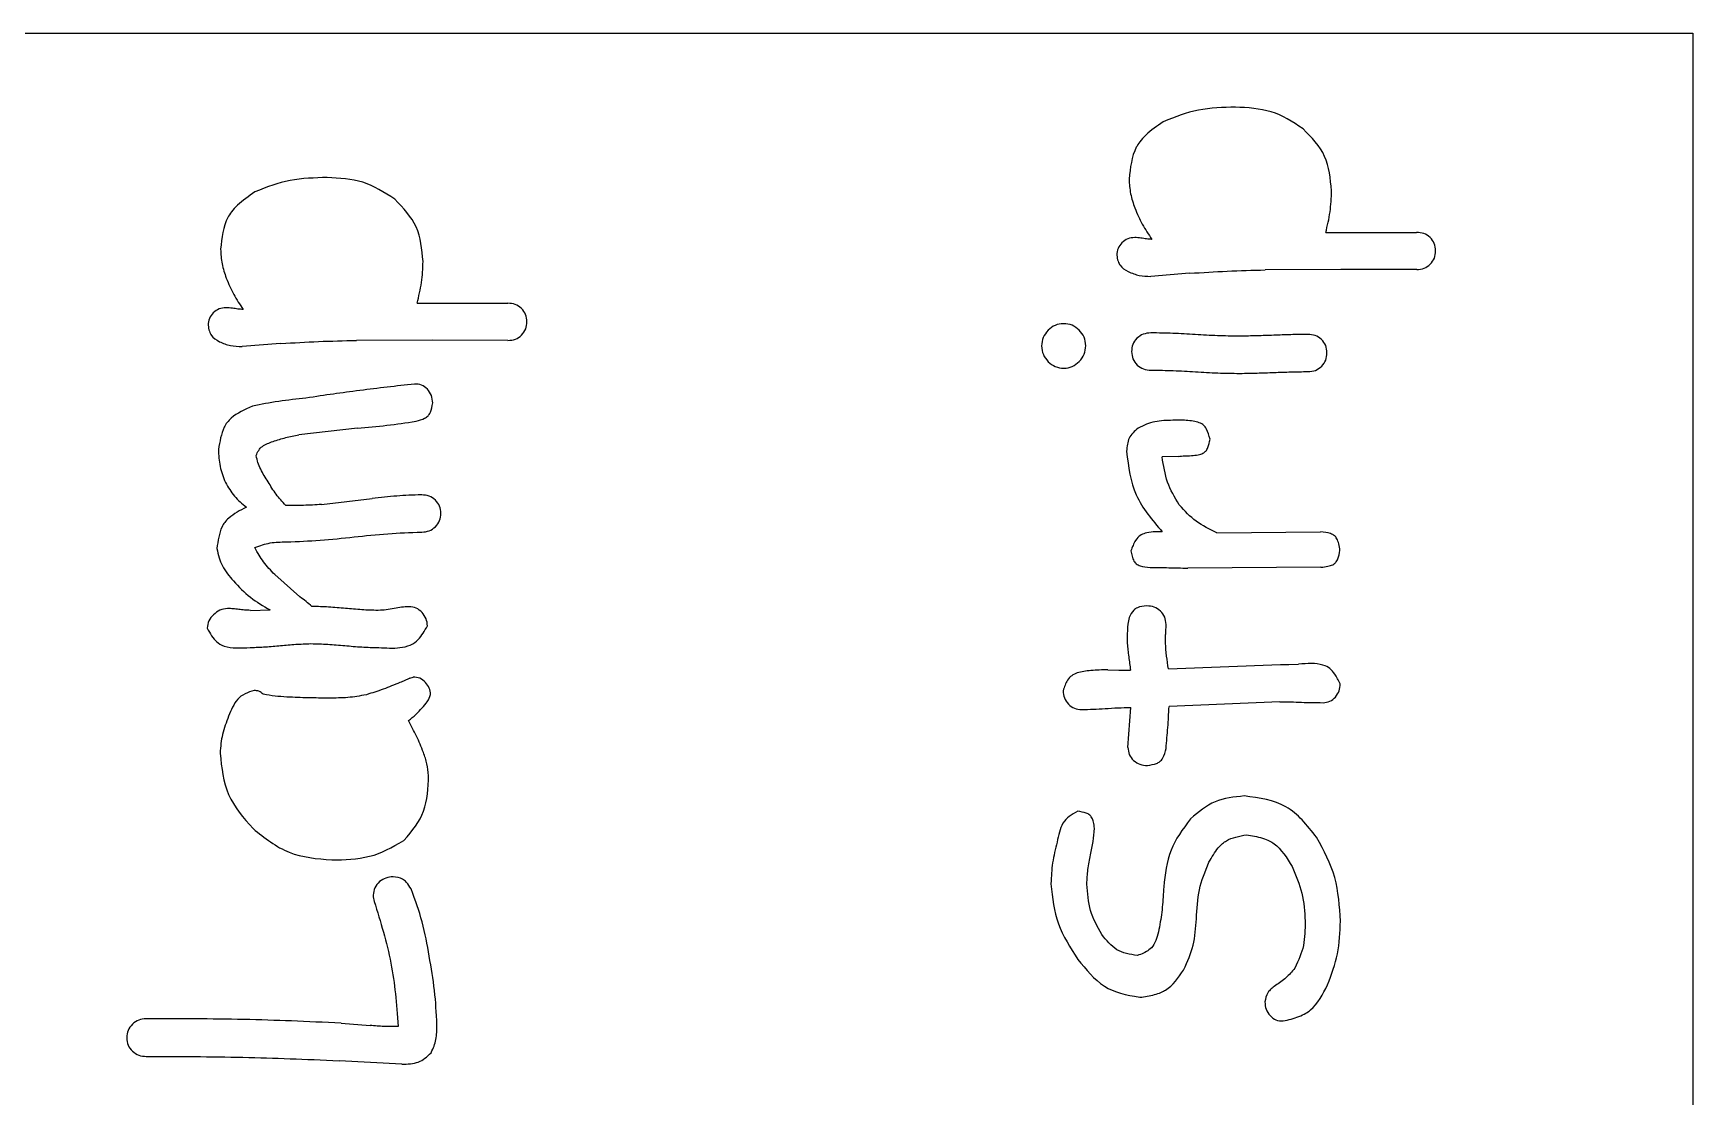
# Model space of a CAD drawing. Header units: millimetres. Extents: x -101.5 to -6.8, y -32 to 36.7.
# Drawn here: x -30.49 to -6.83, y 21.52 to 36.69 of the extents above; entities that cross this region are included whole.
import ezdxf

# ---------------------------------------------------------------- set-up
doc = ezdxf.new("R2010")
doc.units = ezdxf.units.MM
doc.layers.get('0').update_dxf_attribs({"linetype": 'CONTINUOUS'})

msp = doc.modelspace()

# ---------------------------------------------------------------- linework, layer by layer
for p, q in [((-12.06, 33.846), (-10.766, 33.849)), ((-14.005, 33.265), (-14.554, 33.221)), ((-11.846, 33.32), (-12.925, 33.313)), ((-10.763, 33.319), (-11.846, 33.32)), ((-25.018, 32.839), (-23.725, 32.838)), ((-26.965, 32.263), (-27.514, 32.221)), ((-24.805, 32.312), (-25.885, 32.308)), ((-23.723, 32.308), (-24.805, 32.312)), ((-25.87, 31.055), (-26.708, 30.96)), ((-14.167, 30.655), (-14.394, 30.646)), ((-26.383, 29.968), (-25.66, 30.052)), ((-13.616, 29.566), (-12.133, 29.58)), ((-27.05, 28.97), (-26.692, 28.651)), ((-12.129, 29.074), (-14.029, 29.062)), ((-27.397, 28.459), (-27.113, 28.466)), ((-25.123, 27.491), (-25.077, 27.507)), ((-15.17, 27.61), (-15.013, 27.605)), ((-15.013, 27.605), (-14.845, 27.604)), ((-14.304, 27.623), (-12.705, 27.685)), ((-12.705, 27.685), (-12.586, 27.688)), ((-12.586, 27.688), (-12.448, 27.692)), ((-14.881, 26.505), (-14.839, 27.073)), ((-12.715, 27.154), (-14.295, 27.09)), ((-26.101, 22.572), (-25.689, 22.539)), ((-25.235, 21.986), (-26.131, 22.036))]:
    msp.add_line(p, q)
for points in [[(-6.826, 36.689), (-6.826, -32), (-87, -32, -0.414214), (-101.5, -17.5), (-101.5, 22.189, -0.414214), (-87, 36.689)], [(-6.826, -32), (-86.5, -32, -0.414214), (-101.5, -17), (-101.5, 21.689, -0.414214), (-86.5, 36.689), (-6.826, 36.689)]]:
    msp.add_lwpolyline(points, format="xyb", close=True)
for points, knots in [([(-13.349, 35.635), (-13.527, 35.63), (-13.705, 35.624), (-14.052, 35.557), (-14.194, 35.5), (-14.379, 35.425)], [-0.1185463, -0.1185463, -0.1185463, -0.1185463, -0.0597407, -0.0597407, 0, 0, 0, 0]), ([(-12.384, 35.327), (-12.541, 35.429), (-12.676, 35.517), (-12.999, 35.617), (-13.174, 35.626), (-13.349, 35.635)], [-0.1052463, -0.1052463, -0.1052463, -0.1052463, -0.0525171, -0.0525171, 0, 0, 0, 0]), ([(-14.379, 35.425), (-14.466, 35.365), (-14.553, 35.305), (-14.699, 35.168), (-14.737, 35.111), (-14.83, 34.931), (-14.848, 34.771), (-14.866, 34.61)], [-0.08493533, -0.08493533, -0.08493533, -0.08493533, -0.06660112, -0.06660112, -0.04838608, -0.04838608, 0, 0, 0, 0]), ([(-11.977, 34.442), (-11.994, 34.614), (-12.01, 34.785), (-12.144, 35.081), (-12.26, 35.2), (-12.384, 35.327)], [-0.1065685, -0.1065685, -0.1065685, -0.1065685, -0.0533014, -0.0533014, 0, 0, 0, 0]), ([(-26.303, 34.631), (-26.481, 34.626), (-26.659, 34.622), (-27.005, 34.556), (-27.148, 34.499), (-27.333, 34.425)], [-0.1185463, -0.1185463, -0.1185463, -0.1185463, -0.0597407, -0.0597407, 0, 0, 0, 0]), ([(-25.338, 34.321), (-25.495, 34.424), (-25.63, 34.512), (-25.953, 34.613), (-26.128, 34.622), (-26.303, 34.631)], [-0.1052463, -0.1052463, -0.1052463, -0.1052463, -0.0525171, -0.0525171, 0, 0, 0, 0]), ([(-14.866, 34.61), (-14.861, 34.535), (-14.857, 34.469), (-14.829, 34.331), (-14.806, 34.264), (-14.784, 34.197)], [-0.04261441, -0.04261441, -0.04261441, -0.04261441, -0.02127619, -0.02127619, 0, 0, 0, 0]), ([(-27.333, 34.425), (-27.42, 34.365), (-27.507, 34.305), (-27.653, 34.168), (-27.692, 34.111), (-27.785, 33.931), (-27.804, 33.771), (-27.822, 33.611)], [-0.08493511, -0.08493511, -0.08493511, -0.08493511, -0.06660105, -0.06660105, -0.04838608, -0.04838608, 0, 0, 0, 0]), ([(-24.934, 33.435), (-24.95, 33.606), (-24.966, 33.778), (-25.099, 34.074), (-25.214, 34.193), (-25.338, 34.321)], [-0.1065685, -0.1065685, -0.1065685, -0.1065685, -0.0533014, -0.0533014, 0, 0, 0, 0]), ([(-12.06, 33.846), (-12.037, 33.944), (-12.013, 34.042), (-11.985, 34.241), (-11.982, 34.333), (-11.977, 34.442)], [-0.06530673, -0.06530673, -0.06530673, -0.06530673, -0.03274104, -0.03274104, 0, 0, 0, 0]), ([(-14.784, 34.197), (-14.748, 34.112), (-14.717, 34.04), (-14.636, 33.891), (-14.588, 33.82), (-14.541, 33.749)], [-0.05125696, -0.05125696, -0.05125696, -0.05125696, -0.02556867, -0.02556867, 0, 0, 0, 0]), ([(-10.571, 33.776), (-10.601, 33.799), (-10.628, 33.82), (-10.694, 33.844), (-10.73, 33.847), (-10.766, 33.849)], [-0.02185312, -0.02185312, -0.02185312, -0.02185312, -0.01091607, -0.01091607, 0, 0, 0, 0]), ([(-27.822, 33.611), (-27.818, 33.535), (-27.814, 33.469), (-27.786, 33.331), (-27.764, 33.264), (-27.741, 33.197)], [-0.04261441, -0.04261441, -0.04261441, -0.04261441, -0.02127619, -0.02127619, 0, 0, 0, 0]), ([(-14.967, 33.702), (-14.989, 33.676), (-15.01, 33.65), (-15.035, 33.591), (-15.038, 33.557), (-15.04, 33.524)], [-0.02018334, -0.02018334, -0.02018334, -0.02018334, -0.01009132, -0.01009132, 0, 0, 0, 0]), ([(-14.785, 33.775), (-14.819, 33.772), (-14.853, 33.769), (-14.914, 33.744), (-14.94, 33.724), (-14.967, 33.702)], [-0.020989, -0.020989, -0.020989, -0.020989, -0.01049621, -0.01049621, 0, 0, 0, 0]), ([(-14.696, 33.767), (-14.71, 33.769), (-14.725, 33.771), (-14.756, 33.773), (-14.77, 33.774), (-14.785, 33.775)], [-0.008648695, -0.008648695, -0.008648695, -0.008648695, -0.004483151, -0.004483151, 0, 0, 0, 0]), ([(-14.541, 33.749), (-14.569, 33.751), (-14.593, 33.753), (-14.644, 33.759), (-14.67, 33.763), (-14.696, 33.767)], [-0.01558045, -0.01558045, -0.01558045, -0.01558045, -0.00777493, -0.00777493, 0, 0, 0, 0]), ([(-10.494, 33.586), (-10.497, 33.622), (-10.5, 33.657), (-10.525, 33.721), (-10.547, 33.747), (-10.571, 33.776)], [-0.02246016, -0.02246016, -0.02246016, -0.02246016, -0.01123713, -0.01123713, 0, 0, 0, 0]), ([(-25.018, 32.839), (-24.995, 32.937), (-24.971, 33.035), (-24.942, 33.234), (-24.939, 33.326), (-24.934, 33.435)], [-0.06530626, -0.06530626, -0.06530626, -0.06530626, -0.03274078, -0.03274078, 0, 0, 0, 0]), ([(-15.04, 33.524), (-15.036, 33.495), (-15.031, 33.466), (-15.014, 33.411), (-15.004, 33.393), (-14.966, 33.342), (-14.923, 33.316), (-14.879, 33.29)], [-0.02602524, -0.02602524, -0.02602524, -0.02602524, -0.02076345, -0.02076345, -0.01524393, -0.01524393, 0, 0, 0, 0]), ([(-10.763, 33.319), (-10.727, 33.322), (-10.69, 33.324), (-10.625, 33.349), (-10.599, 33.371), (-10.569, 33.394)], [-0.02295962, -0.02295962, -0.02295962, -0.02295962, -0.01149083, -0.01149083, 0, 0, 0, 0]), ([(-10.569, 33.394), (-10.545, 33.424), (-10.524, 33.45), (-10.499, 33.514), (-10.497, 33.55), (-10.494, 33.586)], [-0.021548, -0.021548, -0.021548, -0.021548, -0.01076723, -0.01076723, 0, 0, 0, 0]), ([(-27.741, 33.197), (-27.705, 33.112), (-27.675, 33.04), (-27.594, 32.891), (-27.547, 32.82), (-27.5, 32.749)], [-0.05125695, -0.05125695, -0.05125695, -0.05125695, -0.02556867, -0.02556867, 0, 0, 0, 0]), ([(-14.879, 33.29), (-14.822, 33.266), (-14.776, 33.247), (-14.667, 33.224), (-14.61, 33.223), (-14.554, 33.221)], [-0.03393672, -0.03393672, -0.03393672, -0.03393672, -0.01690666, -0.01690666, 0, 0, 0, 0]), ([(-14.005, 33.265), (-13.811, 33.278), (-13.646, 33.288), (-13.286, 33.304), (-13.105, 33.309), (-12.925, 33.313)], [-0.1083122, -0.1083122, -0.1083122, -0.1083122, -0.0540408, -0.0540408, 0, 0, 0, 0]), ([(-27.926, 32.702), (-27.948, 32.676), (-27.969, 32.651), (-27.994, 32.592), (-27.997, 32.558), (-28, 32.525)], [-0.02018334, -0.02018334, -0.02018334, -0.02018334, -0.01009132, -0.01009132, 0, 0, 0, 0]), ([(-27.744, 32.775), (-27.778, 32.772), (-27.812, 32.769), (-27.873, 32.745), (-27.899, 32.724), (-27.926, 32.702)], [-0.020989, -0.020989, -0.020989, -0.020989, -0.01049621, -0.01049621, 0, 0, 0, 0]), ([(-27.654, 32.767), (-27.669, 32.769), (-27.684, 32.771), (-27.715, 32.774), (-27.726, 32.774), (-27.744, 32.775)], [-0.01039873, -0.01039873, -0.01039873, -0.01039873, -0.0053825, -0.0053825, 0, 0, 0, 0]), ([(-27.5, 32.749), (-27.528, 32.751), (-27.551, 32.753), (-27.603, 32.759), (-27.629, 32.763), (-27.654, 32.767)], [-0.01558045, -0.01558045, -0.01558045, -0.01558045, -0.00777493, -0.00777493, 0, 0, 0, 0]), ([(-23.53, 32.765), (-23.56, 32.788), (-23.587, 32.809), (-23.652, 32.834), (-23.688, 32.836), (-23.725, 32.838)], [-0.02185308, -0.02185308, -0.02185308, -0.02185308, -0.01091605, -0.01091605, 0, 0, 0, 0]), ([(-23.453, 32.574), (-23.456, 32.61), (-23.459, 32.646), (-23.484, 32.709), (-23.506, 32.736), (-23.53, 32.765)], [-0.02246017, -0.02246017, -0.02246017, -0.02246017, -0.01123713, -0.01123713, 0, 0, 0, 0]), ([(-28, 32.525), (-27.995, 32.496), (-27.99, 32.467), (-27.973, 32.411), (-27.963, 32.394), (-27.926, 32.343), (-27.882, 32.317), (-27.839, 32.29)], [-0.02602524, -0.02602524, -0.02602524, -0.02602524, -0.02076345, -0.02076345, -0.01524393, -0.01524393, 0, 0, 0, 0]), ([(-23.528, 32.383), (-23.505, 32.412), (-23.483, 32.439), (-23.458, 32.503), (-23.456, 32.538), (-23.453, 32.574)], [-0.02154808, -0.02154808, -0.02154808, -0.02154808, -0.01076727, -0.01076727, 0, 0, 0, 0]), ([(-16.021, 32.453), (-16.048, 32.42), (-16.074, 32.387), (-16.105, 32.313), (-16.108, 32.271), (-16.112, 32.229)], [-0.02538984, -0.02538984, -0.02538984, -0.02538984, -0.012695, -0.012695, 0, 0, 0, 0]), ([(-15.8, 32.547), (-15.842, 32.543), (-15.884, 32.539), (-15.957, 32.507), (-15.989, 32.48), (-16.021, 32.453)], [-0.0252364, -0.0252364, -0.0252364, -0.0252364, -0.01261812, -0.01261812, 0, 0, 0, 0]), ([(-15.578, 32.455), (-15.61, 32.482), (-15.642, 32.509), (-15.716, 32.54), (-15.758, 32.544), (-15.8, 32.547)], [-0.02536001, -0.02536001, -0.02536001, -0.02536001, -0.01268009, -0.01268009, 0, 0, 0, 0]), ([(-15.484, 32.233), (-15.488, 32.275), (-15.492, 32.317), (-15.524, 32.391), (-15.551, 32.423), (-15.578, 32.455)], [-0.02526681, -0.02526681, -0.02526681, -0.02526681, -0.01263332, -0.01263332, 0, 0, 0, 0]), ([(-27.839, 32.29), (-27.782, 32.266), (-27.736, 32.247), (-27.627, 32.224), (-27.57, 32.223), (-27.514, 32.221)], [-0.03393672, -0.03393672, -0.03393672, -0.03393672, -0.01690666, -0.01690666, 0, 0, 0, 0]), ([(-26.965, 32.263), (-26.771, 32.275), (-26.606, 32.286), (-26.245, 32.3), (-26.065, 32.304), (-25.885, 32.308)], [-0.1083122, -0.1083122, -0.1083122, -0.1083122, -0.0540408, -0.0540408, 0, 0, 0, 0]), ([(-23.723, 32.308), (-23.687, 32.311), (-23.65, 32.314), (-23.585, 32.338), (-23.558, 32.359), (-23.528, 32.383)], [-0.02295964, -0.02295964, -0.02295964, -0.02295964, -0.01149085, -0.01149085, 0, 0, 0, 0]), ([(-16.112, 32.229), (-16.108, 32.186), (-16.104, 32.145), (-16.072, 32.07), (-16.045, 32.037), (-16.018, 32.005)], [-0.02537724, -0.02537724, -0.02537724, -0.02537724, -0.01268835, -0.01268835, 0, 0, 0, 0]), ([(-15.575, 32.008), (-15.548, 32.041), (-15.522, 32.074), (-15.491, 32.149), (-15.488, 32.19), (-15.484, 32.233)], [-0.02559761, -0.02559761, -0.02559761, -0.02559761, -0.01279908, -0.01279908, 0, 0, 0, 0]), ([(-14.754, 32.339), (-14.778, 32.31), (-14.799, 32.283), (-14.824, 32.219), (-14.826, 32.184), (-14.829, 32.148)], [-0.02154831, -0.02154831, -0.02154831, -0.02154831, -0.01076738, -0.01076738, 0, 0, 0, 0]), ([(-14.557, 32.415), (-14.594, 32.412), (-14.63, 32.409), (-14.696, 32.384), (-14.723, 32.363), (-14.754, 32.339)], [-0.02341409, -0.02341409, -0.02341409, -0.02341409, -0.01172293, -0.01172293, 0, 0, 0, 0]), ([(-13.922, 32.392), (-14.028, 32.398), (-14.134, 32.405), (-14.347, 32.413), (-14.438, 32.414), (-14.557, 32.415)], [-0.07070429, -0.07070429, -0.07070429, -0.07070429, -0.03564349, -0.03564349, 0, 0, 0, 0]), ([(-13.287, 32.369), (-13.406, 32.37), (-13.497, 32.371), (-13.711, 32.379), (-13.816, 32.385), (-13.922, 32.392)], [-0.06407243, -0.06407243, -0.06407243, -0.06407243, -0.03177219, -0.03177219, 0, 0, 0, 0]), ([(-12.802, 32.381), (-12.883, 32.379), (-12.963, 32.376), (-13.129, 32.371), (-13.195, 32.37), (-13.287, 32.369)], [-0.05450629, -0.05450629, -0.05450629, -0.05450629, -0.02780471, -0.02780471, 0, 0, 0, 0]), ([(-12.316, 32.394), (-12.409, 32.393), (-12.475, 32.392), (-12.64, 32.387), (-12.721, 32.384), (-12.802, 32.381)], [-0.04959483, -0.04959483, -0.04959483, -0.04959483, -0.02429555, -0.02429555, 0, 0, 0, 0]), ([(-12.121, 32.322), (-12.151, 32.345), (-12.178, 32.366), (-12.244, 32.389), (-12.28, 32.392), (-12.316, 32.394)], [-0.02178196, -0.02178196, -0.02178196, -0.02178196, -0.01087895, -0.01087895, 0, 0, 0, 0]), ([(-12.044, 32.131), (-12.046, 32.167), (-12.049, 32.203), (-12.074, 32.267), (-12.096, 32.293), (-12.121, 32.322)], [-0.02288942, -0.02288942, -0.02288942, -0.02288942, -0.01145761, -0.01145761, 0, 0, 0, 0]), ([(-16.018, 32.005), (-15.986, 31.977), (-15.954, 31.95), (-15.88, 31.919), (-15.838, 31.915), (-15.796, 31.911)], [-0.02553772, -0.02553772, -0.02553772, -0.02553772, -0.01276913, -0.01276913, 0, 0, 0, 0]), ([(-15.796, 31.911), (-15.754, 31.916), (-15.712, 31.92), (-15.638, 31.952), (-15.606, 31.98), (-15.575, 32.008)], [-0.02531695, -0.02531695, -0.02531695, -0.02531695, -0.01265821, -0.01265821, 0, 0, 0, 0]), ([(-14.829, 32.148), (-14.826, 32.112), (-14.823, 32.076), (-14.797, 32.013), (-14.775, 31.986), (-14.752, 31.957)], [-0.02245957, -0.02245957, -0.02245957, -0.02245957, -0.01123683, -0.01123683, 0, 0, 0, 0]), ([(-14.752, 31.957), (-14.721, 31.934), (-14.693, 31.913), (-14.627, 31.889), (-14.59, 31.887), (-14.554, 31.884)], [-0.02212854, -0.02212854, -0.02212854, -0.02212854, -0.01104926, -0.01104926, 0, 0, 0, 0]), ([(-12.118, 31.939), (-12.095, 31.968), (-12.073, 31.995), (-12.049, 32.059), (-12.046, 32.095), (-12.044, 32.131)], [-0.02154824, -0.02154824, -0.02154824, -0.02154824, -0.01076736, -0.01076736, 0, 0, 0, 0]), ([(-14.554, 31.884), (-14.435, 31.883), (-14.343, 31.882), (-14.13, 31.874), (-14.024, 31.868), (-13.919, 31.861)], [-0.06407242, -0.06407242, -0.06407242, -0.06407242, -0.03177219, -0.03177219, 0, 0, 0, 0]), ([(-13.919, 31.861), (-13.813, 31.855), (-13.707, 31.848), (-13.494, 31.84), (-13.403, 31.839), (-13.284, 31.838)], [-0.07070429, -0.07070429, -0.07070429, -0.07070429, -0.03564349, -0.03564349, 0, 0, 0, 0]), ([(-13.284, 31.838), (-13.191, 31.84), (-13.125, 31.841), (-12.96, 31.845), (-12.879, 31.848), (-12.798, 31.851)], [-0.04959485, -0.04959485, -0.04959485, -0.04959485, -0.02429556, -0.02429556, 0, 0, 0, 0]), ([(-12.798, 31.851), (-12.717, 31.854), (-12.636, 31.857), (-12.471, 31.861), (-12.405, 31.862), (-12.312, 31.864)], [-0.05450625, -0.05450625, -0.05450625, -0.05450625, -0.0278047, -0.0278047, 0, 0, 0, 0]), ([(-12.312, 31.864), (-12.276, 31.866), (-12.24, 31.869), (-12.175, 31.894), (-12.148, 31.915), (-12.118, 31.939)], [-0.02295979, -0.02295979, -0.02295979, -0.02295979, -0.01149092, -0.01149092, 0, 0, 0, 0]), ([(-26.607, 31.485), (-26.735, 31.471), (-26.862, 31.457), (-27.136, 31.417), (-27.232, 31.398), (-27.368, 31.372)], [-0.07701451, -0.07701451, -0.07701451, -0.07701451, -0.0412962, -0.0412962, 0, 0, 0, 0]), ([(-25.057, 31.686), (-25.316, 31.657), (-25.575, 31.627), (-26.107, 31.56), (-26.312, 31.529), (-26.607, 31.485)], [-0.174164, -0.174164, -0.174164, -0.174164, -0.0894692, -0.0894692, 0, 0, 0, 0]), ([(-24.873, 31.614), (-24.9, 31.637), (-24.926, 31.66), (-24.987, 31.684), (-25.022, 31.685), (-25.057, 31.686)], [-0.02130745, -0.02130745, -0.02130745, -0.02130745, -0.01065419, -0.01065419, 0, 0, 0, 0]), ([(-24.797, 31.416), (-24.8, 31.453), (-24.803, 31.49), (-24.828, 31.555), (-24.85, 31.584), (-24.873, 31.614)], [-0.0225898, -0.0225898, -0.0225898, -0.0225898, -0.01129676, -0.01129676, 0, 0, 0, 0]), ([(-27.368, 31.372), (-27.478, 31.322), (-27.588, 31.272), (-27.716, 31.16), (-27.746, 31.118), (-27.815, 30.977), (-27.834, 30.865), (-27.852, 30.753)], [-0.08444819, -0.08444819, -0.08444819, -0.08444819, -0.05228455, -0.05228455, -0.03413749, -0.03413749, 0, 0, 0, 0]), ([(-25.031, 31.156), (-24.989, 31.168), (-24.947, 31.18), (-24.894, 31.207), (-24.877, 31.218), (-24.852, 31.243), (-24.839, 31.259), (-24.811, 31.324), (-24.804, 31.37), (-24.797, 31.416)], [-0.06048819, -0.06048819, -0.06048819, -0.06048819, -0.03608077, -0.03608077, -0.02384889, -0.02384889, -0.01402018, -0.01402018, 0, 0, 0, 0]), ([(-25.87, 31.055), (-25.73, 31.068), (-25.589, 31.082), (-25.305, 31.115), (-25.19, 31.132), (-25.031, 31.156)], [-0.09485877, -0.09485877, -0.09485877, -0.09485877, -0.04817348, -0.04817348, 0, 0, 0, 0]), ([(-14.738, 31.058), (-14.762, 31.036), (-14.787, 31.014), (-14.836, 30.962), (-14.852, 30.938), (-14.89, 30.861), (-14.895, 30.795), (-14.901, 30.729)], [-0.03461736, -0.03461736, -0.03461736, -0.03461736, -0.02795011, -0.02795011, -0.01980538, -0.01980538, 0, 0, 0, 0]), ([(-14.24, 31.169), (-14.327, 31.167), (-14.414, 31.165), (-14.583, 31.13), (-14.648, 31.1), (-14.738, 31.058)], [-0.05834012, -0.05834012, -0.05834012, -0.05834012, -0.02958625, -0.02958625, 0, 0, 0, 0]), ([(-14.051, 31.168), (-14.087, 31.169), (-14.112, 31.169), (-14.177, 31.17), (-14.209, 31.169), (-14.24, 31.169)], [-0.01970087, -0.01970087, -0.01970087, -0.01970087, -0.00947478, -0.00947478, 0, 0, 0, 0]), ([(-13.711, 30.899), (-13.725, 30.951), (-13.739, 31.002), (-13.775, 31.068), (-13.788, 31.084), (-13.818, 31.112), (-13.84, 31.124), (-13.918, 31.155), (-13.984, 31.161), (-14.051, 31.168)], [-0.04388327, -0.04388327, -0.04388327, -0.04388327, -0.0343727, -0.0343727, -0.02885399, -0.02885399, -0.02003996, -0.02003996, 0, 0, 0, 0]), ([(-27.316, 30.665), (-27.304, 30.691), (-27.293, 30.717), (-27.264, 30.762), (-27.248, 30.78), (-27.183, 30.829), (-27.128, 30.848), (-27.073, 30.867)], [-0.03648479, -0.03648479, -0.03648479, -0.03648479, -0.02684447, -0.02684447, -0.01735264, -0.01735264, 0, 0, 0, 0]), ([(-27.073, 30.867), (-27.014, 30.887), (-26.954, 30.907), (-26.832, 30.938), (-26.771, 30.949), (-26.708, 30.96)], [-0.03792516, -0.03792516, -0.03792516, -0.03792516, -0.01896264, -0.01896264, 0, 0, 0, 0]), ([(-13.977, 30.665), (-13.944, 30.668), (-13.91, 30.671), (-13.855, 30.683), (-13.832, 30.689), (-13.792, 30.709), (-13.78, 30.72), (-13.759, 30.743), (-13.749, 30.761), (-13.727, 30.816), (-13.719, 30.858), (-13.711, 30.899)], [-0.03424784, -0.03424784, -0.03424784, -0.03424784, -0.02866631, -0.02866631, -0.0242026, -0.0242026, -0.01994433, -0.01994433, -0.01270343, -0.01270343, 0, 0, 0, 0]), ([(-27.852, 30.753), (-27.849, 30.671), (-27.845, 30.59), (-27.812, 30.433), (-27.784, 30.363), (-27.752, 30.282)], [-0.05185042, -0.05185042, -0.05185042, -0.05185042, -0.02596171, -0.02596171, 0, 0, 0, 0]), ([(-27.144, 30.293), (-27.182, 30.351), (-27.22, 30.409), (-27.283, 30.538), (-27.297, 30.59), (-27.316, 30.665)], [-0.04460993, -0.04460993, -0.04460993, -0.04460993, -0.02334305, -0.02334305, 0, 0, 0, 0]), ([(-14.901, 30.729), (-14.873, 30.499), (-14.849, 30.296), (-14.676, 29.913), (-14.534, 29.746), (-14.393, 29.579)], [-0.1315723, -0.1315723, -0.1315723, -0.1315723, -0.065705, -0.065705, 0, 0, 0, 0]), ([(-14.149, 29.963), (-14.219, 30.079), (-14.275, 30.172), (-14.355, 30.402), (-14.375, 30.524), (-14.394, 30.646)], [-0.07439591, -0.07439591, -0.07439591, -0.07439591, -0.03700347, -0.03700347, 0, 0, 0, 0]), ([(-14.167, 30.655), (-14.135, 30.657), (-14.104, 30.66), (-14.038, 30.663), (-14.013, 30.664), (-13.977, 30.665)], [-0.02089324, -0.02089324, -0.02089324, -0.02089324, -0.01080941, -0.01080941, 0, 0, 0, 0]), ([(-27.752, 30.282), (-27.712, 30.212), (-27.674, 30.146), (-27.575, 30.029), (-27.514, 29.979), (-27.454, 29.929)], [-0.04699936, -0.04699936, -0.04699936, -0.04699936, -0.02348968, -0.02348968, 0, 0, 0, 0]), ([(-26.891, 29.953), (-26.947, 30.012), (-26.985, 30.053), (-27.071, 30.171), (-27.108, 30.232), (-27.144, 30.293)], [-0.0439869, -0.0439869, -0.0439869, -0.0439869, -0.0213196, -0.0213196, 0, 0, 0, 0]), ([(-24.954, 30.106), (-25.087, 30.102), (-25.188, 30.099), (-25.426, 30.08), (-25.543, 30.066), (-25.66, 30.052)], [-0.07156664, -0.07156664, -0.07156664, -0.07156664, -0.035447, -0.035447, 0, 0, 0, 0]), ([(-24.758, 30.032), (-24.788, 30.056), (-24.815, 30.077), (-24.881, 30.101), (-24.918, 30.103), (-24.954, 30.106)], [-0.02195768, -0.02195768, -0.02195768, -0.02195768, -0.0109699, -0.0109699, 0, 0, 0, 0]), ([(-27.454, 29.929), (-27.545, 29.882), (-27.635, 29.836), (-27.751, 29.733), (-27.78, 29.692), (-27.844, 29.56), (-27.859, 29.451), (-27.874, 29.343)], [-0.07273956, -0.07273956, -0.07273956, -0.07273956, -0.04896441, -0.04896441, -0.03286055, -0.03286055, 0, 0, 0, 0]), ([(-26.383, 29.968), (-26.467, 29.963), (-26.552, 29.958), (-26.722, 29.953), (-26.806, 29.953), (-26.891, 29.953)], [-0.05096761, -0.05096761, -0.05096761, -0.05096761, -0.02548381, -0.02548381, 0, 0, 0, 0]), ([(-24.68, 29.842), (-24.683, 29.878), (-24.686, 29.913), (-24.711, 29.977), (-24.734, 30.003), (-24.758, 30.032)], [-0.0224614, -0.0224614, -0.0224614, -0.0224614, -0.01123648, -0.01123648, 0, 0, 0, 0]), ([(-24.756, 29.651), (-24.732, 29.679), (-24.71, 29.706), (-24.685, 29.77), (-24.683, 29.806), (-24.68, 29.842)], [-0.021622, -0.021622, -0.021622, -0.021622, -0.01080543, -0.01080543, 0, 0, 0, 0]), ([(-13.616, 29.566), (-13.717, 29.615), (-13.819, 29.664), (-13.998, 29.796), (-14.066, 29.871), (-14.149, 29.963)], [-0.07401326, -0.07401326, -0.07401326, -0.07401326, -0.03716187, -0.03716187, 0, 0, 0, 0]), ([(-24.952, 29.575), (-24.916, 29.578), (-24.879, 29.581), (-24.814, 29.606), (-24.786, 29.627), (-24.756, 29.651)], [-0.02299721, -0.02299721, -0.02299721, -0.02299721, -0.01150797, -0.01150797, 0, 0, 0, 0]), ([(-27.333, 29.353), (-27.252, 29.383), (-27.191, 29.406), (-27.04, 29.433), (-26.964, 29.434), (-26.887, 29.436)], [-0.04664203, -0.04664203, -0.04664203, -0.04664203, -0.02305208, -0.02305208, 0, 0, 0, 0]), ([(-27.05, 28.97), (-27.106, 29.027), (-27.161, 29.085), (-27.256, 29.213), (-27.291, 29.275), (-27.333, 29.353)], [-0.05261284, -0.05261284, -0.05261284, -0.05261284, -0.02642253, -0.02642253, 0, 0, 0, 0]), ([(-26.887, 29.436), (-26.702, 29.442), (-26.57, 29.447), (-26.241, 29.471), (-26.08, 29.488), (-25.919, 29.506)], [-0.09899191, -0.09899191, -0.09899191, -0.09899191, -0.04852338, -0.04852338, 0, 0, 0, 0]), ([(-25.919, 29.506), (-25.759, 29.523), (-25.598, 29.54), (-25.269, 29.564), (-25.137, 29.569), (-24.952, 29.575)], [-0.1088792, -0.1088792, -0.1088792, -0.1088792, -0.0555094, -0.0555094, 0, 0, 0, 0]), ([(-14.393, 29.579), (-14.479, 29.579), (-14.566, 29.579), (-14.664, 29.55), (-14.689, 29.539), (-14.731, 29.509), (-14.751, 29.49), (-14.8, 29.413), (-14.82, 29.361), (-14.84, 29.309)], [-0.08627712, -0.08627712, -0.08627712, -0.08627712, -0.04511265, -0.04511265, -0.03003321, -0.03003321, -0.01680879, -0.01680879, 0, 0, 0, 0]), ([(-11.858, 29.314), (-11.863, 29.346), (-11.868, 29.378), (-11.881, 29.434), (-11.89, 29.459), (-11.913, 29.501), (-11.925, 29.514), (-11.951, 29.536), (-11.971, 29.546), (-12.034, 29.568), (-12.083, 29.574), (-12.133, 29.58)], [-0.03837528, -0.03837528, -0.03837528, -0.03837528, -0.03265797, -0.03265797, -0.02760078, -0.02760078, -0.02274653, -0.02274653, -0.01489063, -0.01489063, 0, 0, 0, 0]), ([(-27.874, 29.343), (-27.853, 29.243), (-27.839, 29.171), (-27.755, 29.015), (-27.697, 28.946), (-27.638, 28.878)], [-0.05506171, -0.05506171, -0.05506171, -0.05506171, -0.02697373, -0.02697373, 0, 0, 0, 0]), ([(-14.84, 29.309), (-14.835, 29.283), (-14.829, 29.256), (-14.816, 29.207), (-14.807, 29.183), (-14.784, 29.143), (-14.772, 29.131), (-14.746, 29.11), (-14.727, 29.101), (-14.665, 29.081), (-14.615, 29.077), (-14.565, 29.072)], [-0.03572543, -0.03572543, -0.03572543, -0.03572543, -0.03123992, -0.03123992, -0.02658642, -0.02658642, -0.02222118, -0.02222118, -0.01509128, -0.01509128, 0, 0, 0, 0]), ([(-12.129, 29.074), (-12.095, 29.078), (-12.061, 29.081), (-12.005, 29.093), (-11.981, 29.1), (-11.941, 29.12), (-11.928, 29.131), (-11.907, 29.155), (-11.896, 29.173), (-11.874, 29.229), (-11.866, 29.272), (-11.858, 29.314)], [-0.03502075, -0.03502075, -0.03502075, -0.03502075, -0.02931522, -0.02931522, -0.0247492, -0.0247492, -0.02039201, -0.02039201, -0.01299428, -0.01299428, 0, 0, 0, 0]), ([(-27.638, 28.878), (-27.561, 28.796), (-27.484, 28.714), (-27.31, 28.576), (-27.216, 28.524), (-27.113, 28.466)], [-0.07085614, -0.07085614, -0.07085614, -0.07085614, -0.03545565, -0.03545565, 0, 0, 0, 0]), ([(-14.565, 29.072), (-14.514, 29.072), (-14.478, 29.072), (-14.386, 29.07), (-14.342, 29.069), (-14.297, 29.067)], [-0.02736355, -0.02736355, -0.02736355, -0.02736355, -0.01340198, -0.01340198, 0, 0, 0, 0]), ([(-14.297, 29.067), (-14.253, 29.066), (-14.208, 29.064), (-14.117, 29.063), (-14.08, 29.062), (-14.029, 29.062)], [-0.03006314, -0.03006314, -0.03006314, -0.03006314, -0.01533897, -0.01533897, 0, 0, 0, 0]), ([(-26.521, 28.514), (-26.548, 28.538), (-26.575, 28.563), (-26.633, 28.609), (-26.658, 28.627), (-26.692, 28.651)], [-0.02465954, -0.02465954, -0.02465954, -0.02465954, -0.0125287, -0.0125287, 0, 0, 0, 0]), ([(-27.722, 28.485), (-27.763, 28.48), (-27.797, 28.476), (-27.864, 28.446), (-27.893, 28.421), (-27.922, 28.397)], [-0.02290128, -0.02290128, -0.02290128, -0.02290128, -0.01142934, -0.01142934, 0, 0, 0, 0]), ([(-27.562, 28.472), (-27.589, 28.476), (-27.616, 28.479), (-27.67, 28.483), (-27.692, 28.484), (-27.722, 28.485)], [-0.01794947, -0.01794947, -0.01794947, -0.01794947, -0.00918381, -0.00918381, 0, 0, 0, 0]), ([(-27.397, 28.459), (-27.429, 28.46), (-27.451, 28.461), (-27.508, 28.466), (-27.535, 28.469), (-27.562, 28.472)], [-0.01689528, -0.01689528, -0.01689528, -0.01689528, -0.00829054, -0.00829054, 0, 0, 0, 0]), ([(-26.041, 28.486), (-26.121, 28.493), (-26.201, 28.5), (-26.364, 28.51), (-26.429, 28.512), (-26.521, 28.514)], [-0.053883, -0.053883, -0.053883, -0.053883, -0.02746652, -0.02746652, 0, 0, 0, 0]), ([(-25.573, 28.458), (-25.663, 28.46), (-25.726, 28.462), (-25.886, 28.472), (-25.964, 28.479), (-26.041, 28.486)], [-0.04803254, -0.04803254, -0.04803254, -0.04803254, -0.02347039, -0.02347039, 0, 0, 0, 0]), ([(-25.346, 28.485), (-25.384, 28.478), (-25.421, 28.471), (-25.498, 28.462), (-25.53, 28.46), (-25.573, 28.458)], [-0.02573258, -0.02573258, -0.02573258, -0.02573258, -0.01307793, -0.01307793, 0, 0, 0, 0]), ([(-25.135, 28.511), (-25.175, 28.509), (-25.204, 28.507), (-25.276, 28.497), (-25.311, 28.491), (-25.346, 28.485)], [-0.02189571, -0.02189571, -0.02189571, -0.02189571, -0.01065251, -0.01065251, 0, 0, 0, 0]), ([(-24.948, 28.429), (-24.975, 28.453), (-25.001, 28.477), (-25.064, 28.504), (-25.099, 28.508), (-25.135, 28.511)], [-0.02161326, -0.02161326, -0.02161326, -0.02161326, -0.01080672, -0.01080672, 0, 0, 0, 0]), ([(-24.871, 28.236), (-24.875, 28.272), (-24.878, 28.308), (-24.904, 28.372), (-24.926, 28.401), (-24.948, 28.429)], [-0.021651, -0.021651, -0.021651, -0.021651, -0.01082542, -0.01082542, 0, 0, 0, 0]), ([(-14.613, 28.523), (-14.66, 28.518), (-14.708, 28.513), (-14.768, 28.487), (-14.784, 28.476), (-14.826, 28.433), (-14.846, 28.394), (-14.866, 28.356)], [-0.03319714, -0.03319714, -0.03319714, -0.03319714, -0.02008388, -0.02008388, -0.01302376, -0.01302376, 0, 0, 0, 0]), ([(-14.416, 28.449), (-14.447, 28.473), (-14.474, 28.494), (-14.54, 28.518), (-14.577, 28.52), (-14.613, 28.523)], [-0.02195767, -0.02195767, -0.02195767, -0.02195767, -0.0109699, -0.0109699, 0, 0, 0, 0]), ([(-14.338, 28.259), (-14.341, 28.295), (-14.344, 28.331), (-14.37, 28.394), (-14.392, 28.421), (-14.416, 28.449)], [-0.02246142, -0.02246142, -0.02246142, -0.02246142, -0.01123649, -0.01123649, 0, 0, 0, 0]), ([(-27.922, 28.397), (-27.947, 28.369), (-27.973, 28.341), (-28.004, 28.277), (-28.008, 28.243), (-28.013, 28.203)], [-0.0242122, -0.0242122, -0.0242122, -0.0242122, -0.01213652, -0.01213652, 0, 0, 0, 0]), ([(-28.013, 28.203), (-27.972, 28.131), (-27.93, 28.058), (-27.853, 27.99), (-27.821, 27.967), (-27.663, 27.913), (-27.531, 27.921), (-27.398, 27.929)], [-0.1082518, -0.1082518, -0.1082518, -0.1082518, -0.0590521, -0.0590521, -0.0398846, -0.0398846, 0, 0, 0, 0]), ([(-25.566, 27.928), (-25.462, 27.922), (-25.358, 27.916), (-25.214, 27.933), (-25.163, 27.944), (-25.067, 27.985), (-25.033, 28.013), (-24.953, 28.096), (-24.912, 28.166), (-24.871, 28.236)], [-0.07603762, -0.07603762, -0.07603762, -0.07603762, -0.05139732, -0.05139732, -0.03812719, -0.03812719, -0.02430718, -0.02430718, 0, 0, 0, 0]), ([(-14.866, 28.356), (-14.878, 28.287), (-14.886, 28.239), (-14.893, 28.111), (-14.892, 28.049), (-14.891, 27.988)], [-0.03872326, -0.03872326, -0.03872326, -0.03872326, -0.01853859, -0.01853859, 0, 0, 0, 0]), ([(-14.343, 28.125), (-14.341, 28.147), (-14.34, 28.17), (-14.338, 28.215), (-14.338, 28.234), (-14.338, 28.259)], [-0.01474308, -0.01474308, -0.01474308, -0.01474308, -0.00740873, -0.00740873, 0, 0, 0, 0]), ([(-27.398, 27.929), (-27.315, 27.932), (-27.256, 27.933), (-27.109, 27.943), (-27.037, 27.95), (-26.965, 27.956)], [-0.04427603, -0.04427603, -0.04427603, -0.04427603, -0.02170031, -0.02170031, 0, 0, 0, 0]), ([(-26.965, 27.956), (-26.894, 27.963), (-26.822, 27.97), (-26.676, 27.979), (-26.617, 27.981), (-26.535, 27.984)], [-0.04836489, -0.04836489, -0.04836489, -0.04836489, -0.02468166, -0.02468166, 0, 0, 0, 0]), ([(-26.535, 27.984), (-26.442, 27.981), (-26.376, 27.98), (-26.212, 27.97), (-26.131, 27.963), (-26.05, 27.956)], [-0.04956656, -0.04956656, -0.04956656, -0.04956656, -0.02428098, -0.02428098, 0, 0, 0, 0]), ([(-26.05, 27.956), (-25.97, 27.949), (-25.889, 27.941), (-25.724, 27.932), (-25.658, 27.93), (-25.566, 27.928)], [-0.05446736, -0.05446736, -0.05446736, -0.05446736, -0.02778564, -0.02778564, 0, 0, 0, 0]), ([(-14.891, 27.988), (-14.885, 27.919), (-14.88, 27.869), (-14.863, 27.731), (-14.854, 27.667), (-14.845, 27.604)], [-0.04179311, -0.04179311, -0.04179311, -0.04179311, -0.01934386, -0.01934386, 0, 0, 0, 0]), ([(-14.347, 27.991), (-14.347, 28.016), (-14.347, 28.036), (-14.345, 28.08), (-14.344, 28.103), (-14.343, 28.125)], [-0.01347981, -0.01347981, -0.01347981, -0.01347981, -0.00670594, -0.00670594, 0, 0, 0, 0]), ([(-14.304, 27.623), (-14.313, 27.684), (-14.322, 27.746), (-14.338, 27.876), (-14.342, 27.924), (-14.347, 27.991)], [-0.03822742, -0.03822742, -0.03822742, -0.03822742, -0.02030542, -0.02030542, 0, 0, 0, 0]), ([(-11.853, 27.412), (-11.878, 27.46), (-11.903, 27.509), (-11.952, 27.579), (-11.974, 27.606), (-12.025, 27.647), (-12.057, 27.666), (-12.202, 27.709), (-12.325, 27.7), (-12.448, 27.692)], [-0.1008235, -0.1008235, -0.1008235, -0.1008235, -0.0726776, -0.0726776, -0.0538199, -0.0538199, -0.0369062, -0.0369062, 0, 0, 0, 0]), ([(-25.123, 27.491), (-25.147, 27.48), (-25.17, 27.469), (-25.219, 27.448), (-25.239, 27.44), (-25.266, 27.428)], [-0.01754267, -0.01754267, -0.01754267, -0.01754267, -0.008949, -0.008949, 0, 0, 0, 0]), ([(-24.898, 27.432), (-24.924, 27.455), (-24.95, 27.477), (-25.009, 27.502), (-25.043, 27.504), (-25.077, 27.507)], [-0.0204253, -0.0204253, -0.0204253, -0.0204253, -0.01021097, -0.01021097, 0, 0, 0, 0]), ([(-15.411, 27.6), (-15.479, 27.592), (-15.547, 27.585), (-15.633, 27.557), (-15.66, 27.544), (-15.705, 27.512), (-15.725, 27.492), (-15.77, 27.419), (-15.789, 27.366), (-15.807, 27.313)], [-0.06967813, -0.06967813, -0.06967813, -0.06967813, -0.04195376, -0.04195376, -0.02866502, -0.02866502, -0.01677161, -0.01677161, 0, 0, 0, 0]), ([(-15.17, 27.61), (-15.21, 27.609), (-15.25, 27.609), (-15.331, 27.606), (-15.366, 27.603), (-15.411, 27.6)], [-0.02661879, -0.02661879, -0.02661879, -0.02661879, -0.01338857, -0.01338857, 0, 0, 0, 0]), ([(-27.344, 27.318), (-27.388, 27.303), (-27.431, 27.288), (-27.518, 27.246), (-27.55, 27.222), (-27.636, 27.126), (-27.672, 27.037), (-27.708, 26.948)], [-0.05417866, -0.05417866, -0.05417866, -0.05417866, -0.04269319, -0.04269319, -0.02878867, -0.02878867, 0, 0, 0, 0]), ([(-27.214, 27.264), (-27.233, 27.279), (-27.252, 27.295), (-27.296, 27.313), (-27.319, 27.315), (-27.344, 27.318)], [-0.01520712, -0.01520712, -0.01520712, -0.01520712, -0.00760646, -0.00760646, 0, 0, 0, 0]), ([(-26.876, 27.223), (-26.933, 27.227), (-26.989, 27.23), (-27.105, 27.243), (-27.15, 27.252), (-27.214, 27.264)], [-0.03813313, -0.03813313, -0.03813313, -0.03813313, -0.01955473, -0.01955473, 0, 0, 0, 0]), ([(-26.272, 27.208), (-26.373, 27.208), (-26.473, 27.209), (-26.677, 27.214), (-26.762, 27.218), (-26.876, 27.223)], [-0.06742402, -0.06742402, -0.06742402, -0.06742402, -0.03404015, -0.03404015, 0, 0, 0, 0]), ([(-25.742, 27.256), (-25.841, 27.237), (-25.915, 27.224), (-26.094, 27.208), (-26.183, 27.208), (-26.272, 27.208)], [-0.05416819, -0.05416819, -0.05416819, -0.05416819, -0.02674001, -0.02674001, 0, 0, 0, 0]), ([(-25.266, 27.428), (-25.344, 27.396), (-25.422, 27.364), (-25.588, 27.303), (-25.651, 27.284), (-25.742, 27.256)], [-0.0549219, -0.0549219, -0.0549219, -0.0549219, -0.02863118, -0.02863118, 0, 0, 0, 0]), ([(-24.946, 27.069), (-24.92, 27.097), (-24.894, 27.125), (-24.851, 27.19), (-24.841, 27.217), (-24.827, 27.257)], [-0.02381816, -0.02381816, -0.02381816, -0.02381816, -0.01254042, -0.01254042, 0, 0, 0, 0]), ([(-24.827, 27.257), (-24.83, 27.29), (-24.834, 27.322), (-24.857, 27.381), (-24.878, 27.406), (-24.898, 27.432)], [-0.01975696, -0.01975696, -0.01975696, -0.01975696, -0.0098777, -0.0098777, 0, 0, 0, 0]), ([(-15.807, 27.313), (-15.804, 27.277), (-15.801, 27.242), (-15.776, 27.178), (-15.754, 27.15), (-15.731, 27.122)], [-0.02204966, -0.02204966, -0.02204966, -0.02204966, -0.01102688, -0.01102688, 0, 0, 0, 0]), ([(-12.098, 27.142), (-12.064, 27.146), (-12.03, 27.149), (-11.972, 27.176), (-11.947, 27.2), (-11.923, 27.223)], [-0.02039799, -0.02039799, -0.02039799, -0.02039799, -0.01019894, -0.01019894, 0, 0, 0, 0]), ([(-11.923, 27.223), (-11.902, 27.252), (-11.882, 27.28), (-11.859, 27.342), (-11.856, 27.377), (-11.853, 27.412)], [-0.02087569, -0.02087569, -0.02087569, -0.02087569, -0.01043761, -0.01043761, 0, 0, 0, 0]), ([(-25.142, 26.887), (-25.102, 26.918), (-25.072, 26.942), (-25.006, 27.003), (-24.976, 27.036), (-24.946, 27.069)], [-0.02718937, -0.02718937, -0.02718937, -0.02718937, -0.01345767, -0.01345767, 0, 0, 0, 0]), ([(-15.731, 27.122), (-15.703, 27.098), (-15.677, 27.075), (-15.614, 27.05), (-15.578, 27.047), (-15.543, 27.044)], [-0.02142632, -0.02142632, -0.02142632, -0.02142632, -0.0107111, -0.0107111, 0, 0, 0, 0]), ([(-15.543, 27.044), (-15.479, 27.046), (-15.434, 27.047), (-15.32, 27.052), (-15.264, 27.055), (-15.208, 27.059)], [-0.03434793, -0.03434793, -0.03434793, -0.03434793, -0.0167257, -0.0167257, 0, 0, 0, 0]), ([(-15.208, 27.059), (-15.147, 27.062), (-15.085, 27.066), (-14.961, 27.071), (-14.909, 27.072), (-14.839, 27.073)], [-0.0414407, -0.0414407, -0.0414407, -0.0414407, -0.02098259, -0.02098259, 0, 0, 0, 0]), ([(-14.337, 26.489), (-14.329, 26.589), (-14.32, 26.689), (-14.305, 26.894), (-14.301, 26.975), (-14.295, 27.09)], [-0.06754743, -0.06754743, -0.06754743, -0.06754743, -0.03450138, -0.03450138, 0, 0, 0, 0]), ([(-12.715, 27.154), (-12.656, 27.154), (-12.614, 27.154), (-12.509, 27.152), (-12.458, 27.15), (-12.407, 27.148)], [-0.03151082, -0.03151082, -0.03151082, -0.03151082, -0.01543314, -0.01543314, 0, 0, 0, 0]), ([(-12.407, 27.148), (-12.355, 27.147), (-12.304, 27.145), (-12.199, 27.143), (-12.157, 27.143), (-12.098, 27.142)], [-0.03461929, -0.03461929, -0.03461929, -0.03461929, -0.01766369, -0.01766369, 0, 0, 0, 0]), ([(-27.708, 26.948), (-27.741, 26.863), (-27.774, 26.778), (-27.815, 26.601), (-27.821, 26.52), (-27.828, 26.42)], [-0.06011707, -0.06011707, -0.06011707, -0.06011707, -0.0302073, -0.0302073, 0, 0, 0, 0]), ([(-24.928, 26.431), (-24.963, 26.517), (-24.991, 26.586), (-25.063, 26.739), (-25.103, 26.813), (-25.142, 26.887)], [-0.05081937, -0.05081937, -0.05081937, -0.05081937, -0.02525479, -0.02525479, 0, 0, 0, 0]), ([(-27.828, 26.42), (-27.807, 26.212), (-27.786, 26.012), (-27.629, 25.655), (-27.494, 25.5), (-27.359, 25.346)], [-0.1230416, -0.1230416, -0.1230416, -0.1230416, -0.0615147, -0.0615147, 0, 0, 0, 0]), ([(-24.855, 26.101), (-24.861, 26.165), (-24.865, 26.213), (-24.891, 26.324), (-24.909, 26.377), (-24.928, 26.431)], [-0.03444704, -0.03444704, -0.03444704, -0.03444704, -0.01703846, -0.01703846, 0, 0, 0, 0]), ([(-14.881, 26.505), (-14.878, 26.469), (-14.875, 26.434), (-14.849, 26.372), (-14.826, 26.346), (-14.802, 26.318)], [-0.02193835, -0.02193835, -0.02193835, -0.02193835, -0.01097208, -0.01097208, 0, 0, 0, 0]), ([(-14.802, 26.318), (-14.771, 26.295), (-14.743, 26.275), (-14.677, 26.251), (-14.64, 26.249), (-14.604, 26.246)], [-0.02199272, -0.02199272, -0.02199272, -0.02199272, -0.01098758, -0.01098758, 0, 0, 0, 0]), ([(-14.604, 26.246), (-14.559, 26.254), (-14.513, 26.261), (-14.457, 26.282), (-14.44, 26.291), (-14.412, 26.313), (-14.398, 26.328), (-14.363, 26.393), (-14.35, 26.441), (-14.337, 26.489)], [-0.06280319, -0.06280319, -0.06280319, -0.06280319, -0.03698388, -0.03698388, -0.02491864, -0.02491864, -0.01493345, -0.01493345, 0, 0, 0, 0]), ([(-25.209, 25.177), (-25.082, 25.324), (-24.983, 25.438), (-24.87, 25.751), (-24.863, 25.926), (-24.855, 26.101)], [-0.1059139, -0.1059139, -0.1059139, -0.1059139, -0.0525822, -0.0525822, 0, 0, 0, 0]), ([(-13.223, 25.812), (-13.368, 25.797), (-13.512, 25.783), (-13.767, 25.675), (-13.876, 25.582), (-13.987, 25.487)], [-0.0874241, -0.0874241, -0.0874241, -0.0874241, -0.04371234, -0.04371234, 0, 0, 0, 0]), ([(-12.191, 25.223), (-12.259, 25.308), (-12.326, 25.394), (-12.467, 25.542), (-12.543, 25.608), (-12.8, 25.758), (-13.001, 25.783), (-13.223, 25.812)], [-0.1368197, -0.1368197, -0.1368197, -0.1368197, -0.100929, -0.100929, -0.0672743, -0.0672743, 0, 0, 0, 0]), ([(-15.598, 25.593), (-15.64, 25.571), (-15.682, 25.548), (-15.753, 25.495), (-15.782, 25.466), (-15.853, 25.346), (-15.873, 25.25), (-15.893, 25.153)], [-0.06434321, -0.06434321, -0.06434321, -0.06434321, -0.04642425, -0.04642425, -0.02961848, -0.02961848, 0, 0, 0, 0]), ([(-15.358, 25.351), (-15.363, 25.381), (-15.367, 25.411), (-15.379, 25.461), (-15.386, 25.483), (-15.406, 25.521), (-15.417, 25.532), (-15.44, 25.552), (-15.458, 25.561), (-15.513, 25.581), (-15.556, 25.587), (-15.598, 25.593)], [-0.03379756, -0.03379756, -0.03379756, -0.03379756, -0.02860036, -0.02860036, -0.02418191, -0.02418191, -0.01992183, -0.01992183, -0.01293815, -0.01293815, 0, 0, 0, 0]), ([(-27.359, 25.346), (-27.193, 25.214), (-27.03, 25.083), (-26.656, 24.935), (-26.446, 24.917), (-26.237, 24.899)], [-0.1262176, -0.1262176, -0.1262176, -0.1262176, -0.0631082, -0.0631082, 0, 0, 0, 0]), ([(-15.414, 24.972), (-15.401, 25.035), (-15.388, 25.097), (-15.368, 25.228), (-15.364, 25.278), (-15.358, 25.351)], [-0.04246496, -0.04246496, -0.04246496, -0.04246496, -0.02192521, -0.02192521, 0, 0, 0, 0]), ([(-13.987, 25.487), (-14.106, 25.33), (-14.204, 25.201), (-14.329, 24.875), (-14.35, 24.695), (-14.371, 24.516)], [-0.1087874, -0.1087874, -0.1087874, -0.1087874, -0.0541917, -0.0541917, 0, 0, 0, 0]), ([(-26.237, 24.899), (-26.053, 24.904), (-25.87, 24.909), (-25.521, 24.996), (-25.388, 25.073), (-25.209, 25.177)], [-0.1227462, -0.1227462, -0.1227462, -0.1227462, -0.0621379, -0.0621379, 0, 0, 0, 0]), ([(-15.893, 25.153), (-15.917, 25.055), (-15.941, 24.958), (-15.97, 24.759), (-15.974, 24.67), (-15.979, 24.56)], [-0.06573037, -0.06573037, -0.06573037, -0.06573037, -0.03299341, -0.03299341, 0, 0, 0, 0]), ([(-13.726, 24.869), (-13.685, 24.94), (-13.643, 25.011), (-13.549, 25.124), (-13.51, 25.153), (-13.395, 25.22), (-13.292, 25.24), (-13.19, 25.26)], [-0.05724596, -0.05724596, -0.05724596, -0.05724596, -0.04360718, -0.04360718, -0.03126654, -0.03126654, 0, 0, 0, 0]), ([(-13.19, 25.26), (-13.113, 25.246), (-13.035, 25.233), (-12.885, 25.187), (-12.836, 25.159), (-12.691, 25.054), (-12.616, 24.929), (-12.54, 24.804)], [-0.07333431, -0.07333431, -0.07333431, -0.07333431, -0.05919627, -0.05919627, -0.04378141, -0.04378141, 0, 0, 0, 0]), ([(-11.851, 24.026), (-11.864, 24.238), (-11.877, 24.45), (-11.989, 24.85), (-12.085, 25.027), (-12.191, 25.223)], [-0.1333738, -0.1333738, -0.1333738, -0.1333738, -0.0667348, -0.0667348, 0, 0, 0, 0]), ([(-15.467, 24.552), (-15.464, 24.633), (-15.461, 24.691), (-15.443, 24.833), (-15.428, 24.903), (-15.414, 24.972)], [-0.04321323, -0.04321323, -0.04321323, -0.04321323, -0.02123185, -0.02123185, 0, 0, 0, 0]), ([(-13.905, 24.059), (-13.898, 24.199), (-13.89, 24.339), (-13.832, 24.611), (-13.785, 24.727), (-13.726, 24.869)], [-0.091978, -0.091978, -0.091978, -0.091978, -0.04617943, -0.04617943, 0, 0, 0, 0]), ([(-25.361, 24.659), (-25.396, 24.656), (-25.431, 24.653), (-25.495, 24.63), (-25.524, 24.611), (-25.553, 24.591)], [-0.02112304, -0.02112304, -0.02112304, -0.02112304, -0.01056154, -0.01056154, 0, 0, 0, 0]), ([(-25.106, 24.487), (-25.126, 24.52), (-25.146, 24.553), (-25.19, 24.603), (-25.209, 24.616), (-25.265, 24.645), (-25.313, 24.652), (-25.361, 24.659)], [-0.02777657, -0.02777657, -0.02777657, -0.02777657, -0.02081475, -0.02081475, -0.0146577, -0.0146577, 0, 0, 0, 0]), ([(-12.54, 24.804), (-12.485, 24.677), (-12.432, 24.556), (-12.37, 24.296), (-12.362, 24.161), (-12.354, 24.026)], [-0.08130232, -0.08130232, -0.08130232, -0.08130232, -0.04064684, -0.04064684, 0, 0, 0, 0]), ([(-25.553, 24.591), (-25.58, 24.563), (-25.606, 24.536), (-25.637, 24.471), (-25.641, 24.434), (-25.645, 24.396)], [-0.02326839, -0.02326839, -0.02326839, -0.02326839, -0.0116356, -0.0116356, 0, 0, 0, 0]), ([(-25.645, 24.396), (-25.644, 24.38), (-25.643, 24.366), (-25.638, 24.337), (-25.635, 24.323), (-25.631, 24.309)], [-0.008831688, -0.008831688, -0.008831688, -0.008831688, -0.004408604, -0.004408604, 0, 0, 0, 0]), ([(-24.846, 23.527), (-24.875, 23.691), (-24.905, 23.855), (-24.991, 24.182), (-25.039, 24.309), (-25.106, 24.487)], [-0.1119922, -0.1119922, -0.1119922, -0.1119922, -0.0571201, -0.0571201, 0, 0, 0, 0]), ([(-15.979, 24.56), (-15.957, 24.352), (-15.939, 24.17), (-15.809, 23.812), (-15.702, 23.647), (-15.595, 23.482)], [-0.1178656, -0.1178656, -0.1178656, -0.1178656, -0.0588515, -0.0588515, 0, 0, 0, 0]), ([(-15.254, 23.836), (-15.321, 23.955), (-15.38, 24.058), (-15.449, 24.297), (-15.458, 24.425), (-15.467, 24.552)], [-0.07676729, -0.07676729, -0.07676729, -0.07676729, -0.03831585, -0.03831585, 0, 0, 0, 0]), ([(-14.371, 24.516), (-14.376, 24.419), (-14.382, 24.323), (-14.402, 24.123), (-14.414, 24.048), (-14.432, 23.939)], [-0.06371515, -0.06371515, -0.06371515, -0.06371515, -0.03303481, -0.03303481, 0, 0, 0, 0]), ([(-25.631, 24.309), (-25.541, 24.017), (-25.452, 23.726), (-25.333, 23.125), (-25.315, 22.868), (-25.291, 22.524)], [-0.2045575, -0.2045575, -0.2045575, -0.2045575, -0.1034173, -0.1034173, 0, 0, 0, 0]), ([(-14.432, 23.939), (-14.451, 23.851), (-14.47, 23.762), (-14.533, 23.657), (-14.558, 23.633), (-14.628, 23.582), (-14.687, 23.559), (-14.746, 23.536)], [-0.04629116, -0.04629116, -0.04629116, -0.04629116, -0.02868447, -0.02868447, -0.01897675, -0.01897675, 0, 0, 0, 0]), ([(-14.087, 23.33), (-14.03, 23.455), (-13.982, 23.561), (-13.922, 23.805), (-13.914, 23.932), (-13.905, 24.059)], [-0.07663888, -0.07663888, -0.07663888, -0.07663888, -0.03821291, -0.03821291, 0, 0, 0, 0]), ([(-12.354, 24.026), (-12.355, 23.908), (-12.357, 23.791), (-12.403, 23.565), (-12.445, 23.476), (-12.501, 23.356)], [-0.07837157, -0.07837157, -0.07837157, -0.07837157, -0.03964465, -0.03964465, 0, 0, 0, 0]), ([(-12.034, 23.118), (-11.976, 23.27), (-11.923, 23.41), (-11.862, 23.713), (-11.856, 23.87), (-11.851, 24.026)], [-0.0939275, -0.0939275, -0.0939275, -0.0939275, -0.04693973, -0.04693973, 0, 0, 0, 0]), ([(-14.746, 23.536), (-14.86, 23.554), (-14.953, 23.568), (-15.122, 23.671), (-15.188, 23.754), (-15.254, 23.836)], [-0.06372331, -0.06372331, -0.06372331, -0.06372331, -0.03175033, -0.03175033, 0, 0, 0, 0]), ([(-24.737, 22.542), (-24.745, 22.729), (-24.752, 22.869), (-24.79, 23.201), (-24.818, 23.364), (-24.846, 23.527)], [-0.1003808, -0.1003808, -0.1003808, -0.1003808, -0.0496411, -0.0496411, 0, 0, 0, 0]), ([(-15.595, 23.482), (-15.479, 23.338), (-15.363, 23.194), (-15.07, 23.006), (-14.915, 22.978), (-14.712, 22.941)], [-0.1223891, -0.1223891, -0.1223891, -0.1223891, -0.0616902, -0.0616902, 0, 0, 0, 0]), ([(-14.712, 22.941), (-14.641, 22.951), (-14.569, 22.962), (-14.432, 22.998), (-14.383, 23.02), (-14.24, 23.11), (-14.164, 23.22), (-14.087, 23.33)], [-0.06982316, -0.06982316, -0.06982316, -0.06982316, -0.05532766, -0.05532766, -0.04019023, -0.04019023, 0, 0, 0, 0]), ([(-12.501, 23.356), (-12.547, 23.301), (-12.58, 23.262), (-12.675, 23.179), (-12.727, 23.143), (-12.778, 23.108)], [-0.03828837, -0.03828837, -0.03828837, -0.03828837, -0.01878458, -0.01878458, 0, 0, 0, 0]), ([(-12.778, 23.108), (-12.799, 23.093), (-12.82, 23.077), (-12.857, 23.045), (-12.874, 23.027), (-12.911, 22.968), (-12.919, 22.925), (-12.928, 22.874)], [-0.03274983, -0.03274983, -0.03274983, -0.03274983, -0.02405477, -0.02405477, -0.01553958, -0.01553958, 0, 0, 0, 0]), ([(-12.67, 22.603), (-12.592, 22.621), (-12.515, 22.639), (-12.365, 22.696), (-12.315, 22.728), (-12.173, 22.85), (-12.103, 22.984), (-12.034, 23.118)], [-0.07713675, -0.07713675, -0.07713675, -0.07713675, -0.06209837, -0.06209837, -0.04524349, -0.04524349, 0, 0, 0, 0]), ([(-12.928, 22.874), (-12.925, 22.838), (-12.923, 22.802), (-12.899, 22.737), (-12.878, 22.709), (-12.855, 22.679)], [-0.0225805, -0.0225805, -0.0225805, -0.0225805, -0.01129566, -0.01129566, 0, 0, 0, 0]), ([(-29.08, 22.557), (-29.105, 22.529), (-29.128, 22.501), (-29.155, 22.437), (-29.158, 22.4), (-29.161, 22.364)], [-0.02205503, -0.02205503, -0.02205503, -0.02205503, -0.01102624, -0.01102624, 0, 0, 0, 0]), ([(-28.883, 22.635), (-28.92, 22.632), (-28.957, 22.629), (-29.022, 22.603), (-29.051, 22.581), (-29.08, 22.557)], [-0.02257898, -0.02257898, -0.02257898, -0.02257898, -0.01129076, -0.01129076, 0, 0, 0, 0]), ([(-26.101, 22.572), (-26.6, 22.595), (-27.026, 22.614), (-27.955, 22.634), (-28.419, 22.635), (-28.883, 22.635)], [-0.2789913, -0.2789913, -0.2789913, -0.2789913, -0.1391887, -0.1391887, 0, 0, 0, 0]), ([(-25.291, 22.524), (-25.364, 22.523), (-25.424, 22.523), (-25.557, 22.528), (-25.623, 22.533), (-25.689, 22.539)], [-0.04001549, -0.04001549, -0.04001549, -0.04001549, -0.0199314, -0.0199314, 0, 0, 0, 0]), ([(-24.819, 22.15), (-24.786, 22.22), (-24.763, 22.271), (-24.737, 22.405), (-24.737, 22.474), (-24.737, 22.542)], [-0.04200076, -0.04200076, -0.04200076, -0.04200076, -0.0205891, -0.0205891, 0, 0, 0, 0]), ([(-12.855, 22.679), (-12.828, 22.654), (-12.802, 22.632), (-12.74, 22.607), (-12.705, 22.605), (-12.67, 22.603)], [-0.02125825, -0.02125825, -0.02125825, -0.02125825, -0.01062629, -0.01062629, 0, 0, 0, 0]), ([(-29.161, 22.364), (-29.157, 22.327), (-29.154, 22.291), (-29.127, 22.228), (-29.103, 22.201), (-29.079, 22.173)], [-0.02196022, -0.02196022, -0.02196022, -0.02196022, -0.0109803, -0.0109803, 0, 0, 0, 0]), ([(-29.079, 22.173), (-29.049, 22.15), (-29.021, 22.128), (-28.955, 22.102), (-28.918, 22.1), (-28.881, 22.097)], [-0.02214754, -0.02214754, -0.02214754, -0.02214754, -0.01107253, -0.01107253, 0, 0, 0, 0]), ([(-28.881, 22.097), (-28.423, 22.096), (-27.964, 22.096), (-27.045, 22.076), (-26.624, 22.058), (-26.131, 22.036)], [-0.2955784, -0.2955784, -0.2955784, -0.2955784, -0.1481097, -0.1481097, 0, 0, 0, 0]), ([(-25.235, 21.986), (-25.154, 21.988), (-25.073, 21.991), (-24.932, 22.044), (-24.883, 22.09), (-24.819, 22.15)], [-0.05298652, -0.05298652, -0.05298652, -0.05298652, -0.02635839, -0.02635839, 0, 0, 0, 0])]:
    msp.add_open_spline(points, degree=3, knots=knots)

doc.saveas('drawing.dxf')
